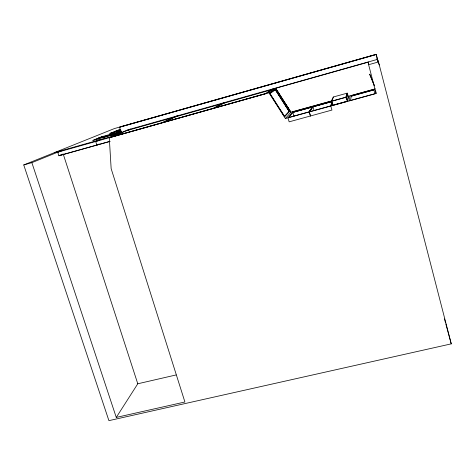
<?xml version="1.0" encoding="UTF-8"?>
<svg xmlns="http://www.w3.org/2000/svg" width="475" height="475" viewBox="0 0 475 475"><rect width="100%" height="100%" fill="white"/><g stroke="black" fill="none" stroke-linecap="round" stroke-linejoin="round"><path stroke-width="0.71" d="M351.844 95.926L351.939 95.427M348.977 100.985L350.122 95.837M347.421 101.288L348.484 96.936L347.219 93.142L333.302 97.001L331.289 101.353L332.637 105.367L347.421 101.288L346.079 97.262L347.219 93.142M347.534 99.857L348.223 97.078L346.958 93.284L345.853 97.227L346.744 99.904M348.021 96.995L348.151 96.467M332.268 102.63L330.778 106.002L331.942 110.069L289.156 121.837L287.963 117.806L292.594 112.421L331.473 101.668M331.9 102.754L330.457 105.978L309.789 111.678L312.983 106.851L331.776 101.656M338.639 103.609L332.939 105.177L331.592 101.169L333.503 97.013M62.047 150.456L31.872 162.652L116.268 417.418L137.78 383.776L176.1 374.947M309.231 111.946L312.698 106.857L309.231 111.946L310.407 115.995M293.217 112.142L293.74 111.53M292.855 112.427L288.45 117.568L308.946 111.916L312.194 107.077L292.855 112.427L293.972 116.221M116.268 417.418L184.912 401.998L111.15 168.631L109.286 137.78L268.969 92.797L285.398 118.518L290.955 112.213L331.592 100.967M289.014 110.847L289.548 110.271L276.462 89.745L275.832 90.179M268.969 92.797L275.69 88.261L368.38 62.1L368.748 63.513M272.068 89.615L266.243 93.474L57.724 152.202L58.882 155.747L109.672 141.479M273.553 88.736L272.383 89.514L126.724 130.631M271.546 89.733L272.68 88.991M271.1 89.929L265.478 93.628L214.979 107.861L223.363 103.396M223.007 103.443L224.782 102.505M223.897 103.182L225.583 102.285M221.671 103.877L213.186 108.365L163.721 122.301L174.853 117.087M222.205 103.663L223.915 102.754M213.857 108.229L222.68 103.55M175.471 116.85L177.715 115.799M173.197 117.557L161.963 122.793L113.495 136.456M173.808 117.319L176.077 116.262M162.545 122.687L174.236 117.224M174.58 117.111L176.938 116.007M96.876 144.964L98.699 144.168M99.394 144.067L96.841 145.083L95.707 141.502L100.088 139.745M112.266 136.853L129.996 129.259M127.965 130.251L130.744 129.058M109.286 137.78L127.722 129.871L377.5 59.363L378.498 61.934L451.25 343.864L108.912 420.648L23.75 164.938L114.463 128.541L375.369 54.625M119.949 132.757L121.173 132.234M121.594 132.163L92.589 140.529L101.733 136.752L121.321 131.272M107.172 136.361L111.019 134.746L121.523 131.783M95.137 141.651L98.794 140.113M106.436 136.568L110.295 134.947L97.761 138.486L93.723 140.155M114.404 133.226L110.669 134.793L98.153 138.326L102.066 136.711L102.333 137.554M58.882 155.747L63.056 154.09M110.562 133.196L120.703 129.817M114.463 131.581L120.65 129.384M58.484 151.976L62.605 150.308M121.392 133.119L119.563 127.241L121.125 126.611L376.176 54.352L378.231 62.189M119.563 127.241L376.253 54.53M120.395 129.414L109.523 133.534L121.119 130.215M117.153 131.747L119.231 131.159M121.178 131.824L111.393 134.585L115.116 133.024L115.383 133.873M104.387 136.978L106.442 136.396M116.072 133.677L118.138 133.095M119.516 132.703L121.588 132.121M102.909 137.97L104.999 137.382M113.388 135.013L111.293 135.607L111.019 134.746M114.79 134.621L116.892 134.027M54.613 152.552L115.704 135.333M285.398 118.518L376.105 93.504L368.618 64.719L378.498 61.934M23.75 164.938L31.872 162.652M59.636 155.521L96.271 145.225M97.583 144.857L110.2 141.312M347.985 96.431L375.339 88.861M331.835 100.979L292.802 111.779L292.25 112.421L331.574 101.543M331.592 101.169L345.853 97.227M331.289 101.353L346.079 97.262M340.064 103.212L347.195 101.246M284.335 102.529L290.955 112.213L275.69 88.261L276.082 89.65M374.003 84.568L369.681 74.171L374.377 85.868L374.276 85.215M376.883 58.627L378.142 61.964L376.176 54.352M378.438 62.753L379.287 64.998M63.193 153.983L137.78 383.776M97.761 138.486L98.034 139.347M117.913 130.156L118.162 130.952M312.983 106.851L314.088 110.669M309.332 111.91L310.513 115.959M444.457 318.897L445.425 322.466M445.817 323.891L451.25 343.864M375.666 90.85L376.105 93.504M373.599 89.431L373.659 89.888M368.38 62.1L368.618 64.719M351.559 95.522L351.452 96.045L374.057 89.793L373.985 89.318L351.559 95.522M351.322 96.182L350.449 100.457L374.633 93.789L374.074 89.888L351.322 96.182M289.376 111.613L284.65 116.826L269.58 93.242L275.209 89.395L289.376 111.613M289.792 110.627L289.239 111.233L275.583 89.817L276.236 89.365L289.792 110.627M289.043 111.322L284.507 116.286L269.984 93.551L275.358 89.852L289.043 111.322"/></g></svg>
